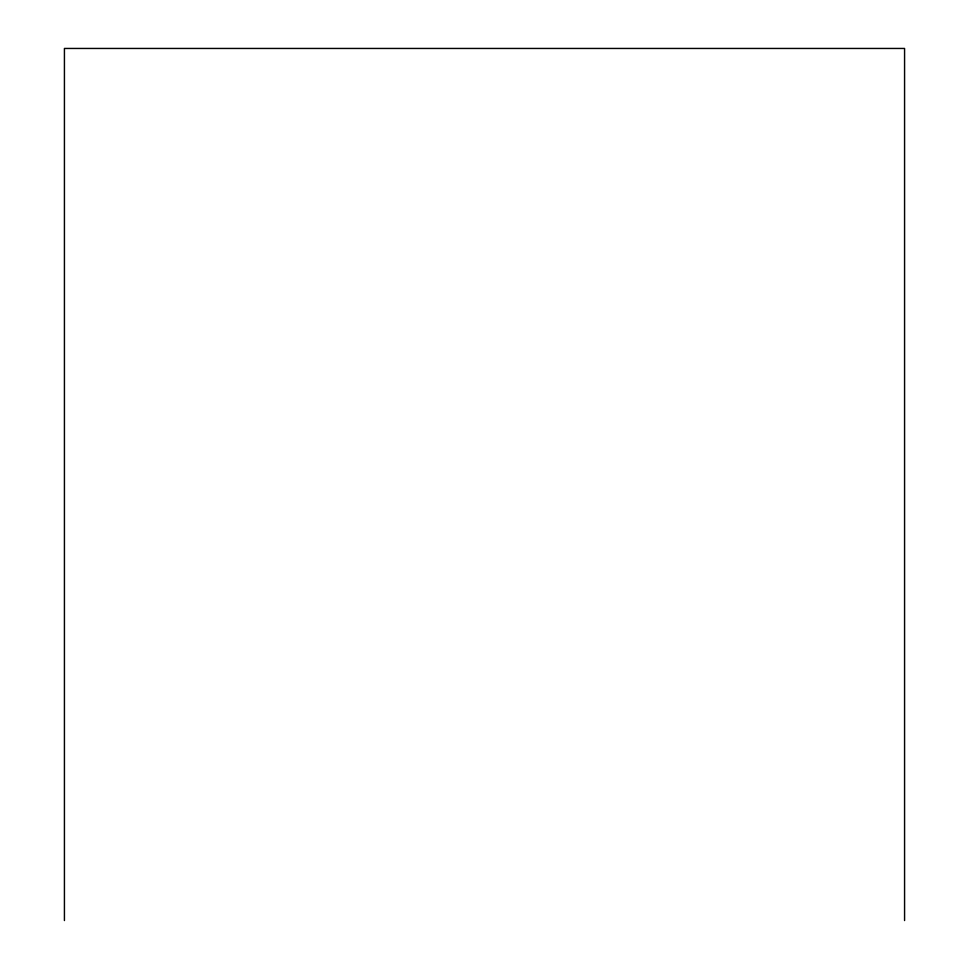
<?xml version="1.0" encoding="UTF-8"?>
<svg xmlns="http://www.w3.org/2000/svg" width="969" height="969" viewBox="0 0 969 969"><rect width="100%" height="100%" fill="white"/><g stroke="black" fill="none" stroke-linecap="round" stroke-linejoin="round"><path stroke-width="1.45" d="M904.574 920.55L904.574 48.45L64.426 48.45L64.426 920.55"/></g></svg>
